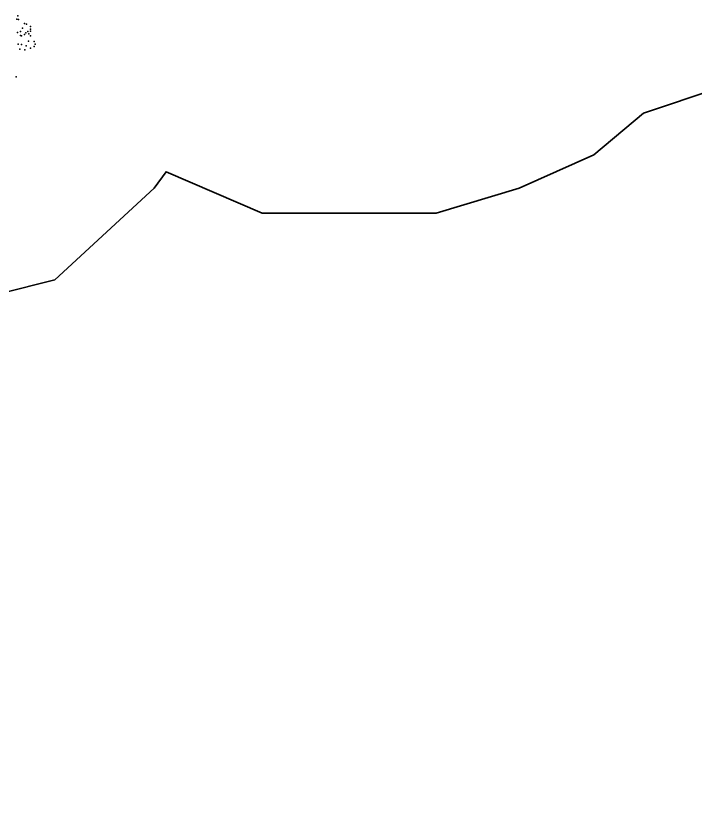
# Model space of a CAD drawing. Header units: millimetres. Extents: x -60275265 to 22802890, y -38578442 to 24337084.
# Drawn here: x -8349378 to 2033506, y -33099869 to -20908304 of the extents above; entities that cross this region are included whole.
import ezdxf

# ---------------------------------------------------------------- set-up
doc = ezdxf.new("R2010")
doc.units = ezdxf.units.MM
doc.header["$MEASUREMENT"] = 0
doc.layers.add('Outline', color=7, linetype='Continuous', true_color=0x000000)
doc.layers.add('particles', color=7, linetype='Continuous', true_color=0x000000)

msp = doc.modelspace()

# ---------------------------------------------------------------- linework, layer by layer
at = {"layer": 'Outline', "color": 3, "lineweight": 35, "true_color": 0x00ff00}
msp.add_lwpolyline([(2388023, -22014924), (1246851, -22397507), (486043, -23034488), (-655070, -23544188), (-1923171, -23926255), (-3444858, -23926255), (-4586030, -23926255), (-6054654, -23291001), (-6234364, -23544188), (-7756052, -24945643), (-10291971, -25582566), (-11687011, -26092266), (-11687011, -27239111), (-10926085, -27748576), (-10672498, -28513120), (-11813952, -29532403), (-12701478, -29022703), (-13842532, -29022703), (-14603457, -30424170), (-14603457, -31698402), (-14857045, -32335606), (-16885907, -32335606), (-18787711, -33099869)], dxfattribs=at)
at = {"layer": 'particles', "color": 93, "true_color": 0x67d435}
for p in [(-8336378, -20955304), (-8321378, -20908304), (-8309378, -20963304), (-8219378, -21026304), (-8190378, -21036304), (-8128378, -21067304), (-8327378, -21163304), (-8278378, -21146304), (-8277378, -21208304), (-8262378, -21212304), (-8250378, -21096304), (-8220378, -21190304), (-8196378, -21165304), (-8166378, -21148304), (-8154378, -21182304), (-8127378, -21112304), (-8125378, -21139304), (-8155378, -21293304), (-8127378, -21214304), (-8069378, -21298304), (-8317378, -21342304), (-8288378, -21414304), (-8262378, -21347304), (-8211378, -21424304), (-8195378, -21366304), (-8124378, -21403304), (-8070378, -21374304), (-8057378, -21340304), (-8345378, -21841304)]:
    msp.add_point(p, dxfattribs=at)

doc.saveas('drawing.dxf')
